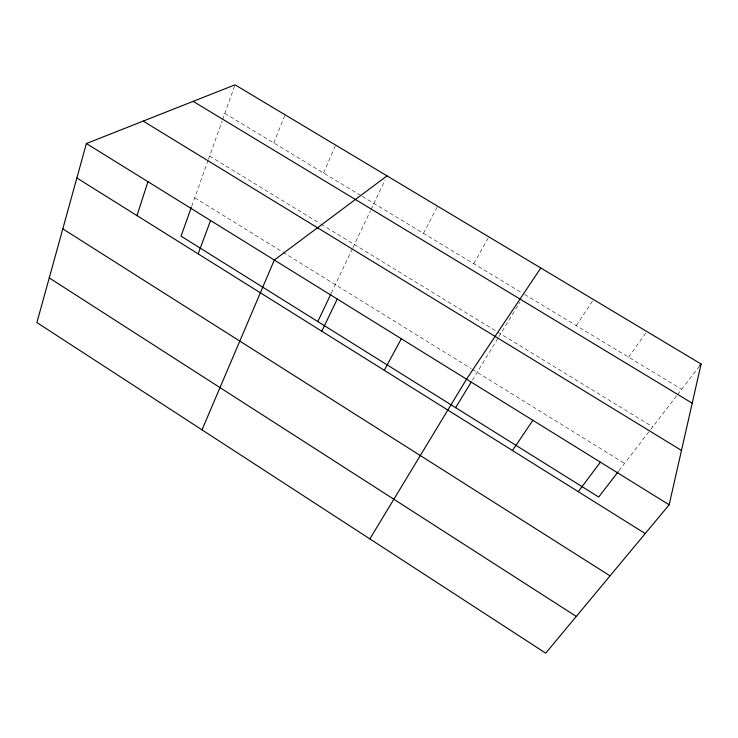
<?xml version="1.0" encoding="UTF-8"?>
<svg xmlns="http://www.w3.org/2000/svg" width="738" height="738" viewBox="0 0 738 738"><rect width="100%" height="100%" fill="white"/><g stroke="black" fill="none" stroke-linecap="round" stroke-linejoin="round"><path stroke-width="0.55" stroke-dasharray="3.69 2.77" d="M191.705 206.28L208.088 160.349M208.476 159.279L222.175 120.875M222.553 119.805L235.035 84.824M273.863 143.006L284.997 114.759M323.558 173.015L335.652 145.1M331.445 292.857L352.441 248.66M352.93 247.627L370.513 210.625M371.002 209.601L385.088 179.961M423.492 233.365L437.579 206.16M473.731 263.697L488.833 236.861M472.375 380.162L498.261 337.727M498.842 336.768L519.958 302.137M576.277 325.615L593.481 299.545M628.61 357.22L646.912 331.556M618.988 470.696L649.994 430.411M650.676 429.525L676.847 395.522M677.539 394.627L699.716 365.817M224.841 113.403L361.334 195.828M362.303 196.419L521.711 292.672M524.653 294.444L681.672 389.258M209.62 156.078L320.163 223.623M321.141 224.223L496.729 331.519M497.698 332.109L652.743 426.85M194.749 197.747L282.017 251.686M282.986 252.295L471.296 368.686M472.274 369.295L624.579 463.436"/><path stroke-width="1.11" d="M669.154 504.792L701.1 364.019L235.035 84.824L86.383 143.532L36.9 322.571L545.723 653.176L669.154 504.792L86.383 143.532M136.991 215.597L147.941 181.686M191.327 207.35L181.05 236.151L598.712 497.034L618.287 471.61M198.153 253.863L210.57 220.514M202.009 429.848L274.315 260.025L387.026 175.875M317.801 321.565L330.956 293.881M321.796 331.214L337.275 299.056M384.267 370.301L401.324 338.77M369.858 538.906L466.517 379.175L540.788 267.986M455.614 407.644L471.176 382.127M512.476 450.512L532.864 420.3M578.269 491.674L600.4 462.173M699.716 365.817L701.1 364.019M193.153 101.364L692.207 403.206M143.19 121.097L681.488 450.448M76.863 177.987L645.224 533.565M62.804 228.863L610.04 575.861M49.243 277.922L576.295 616.433"/></g></svg>
